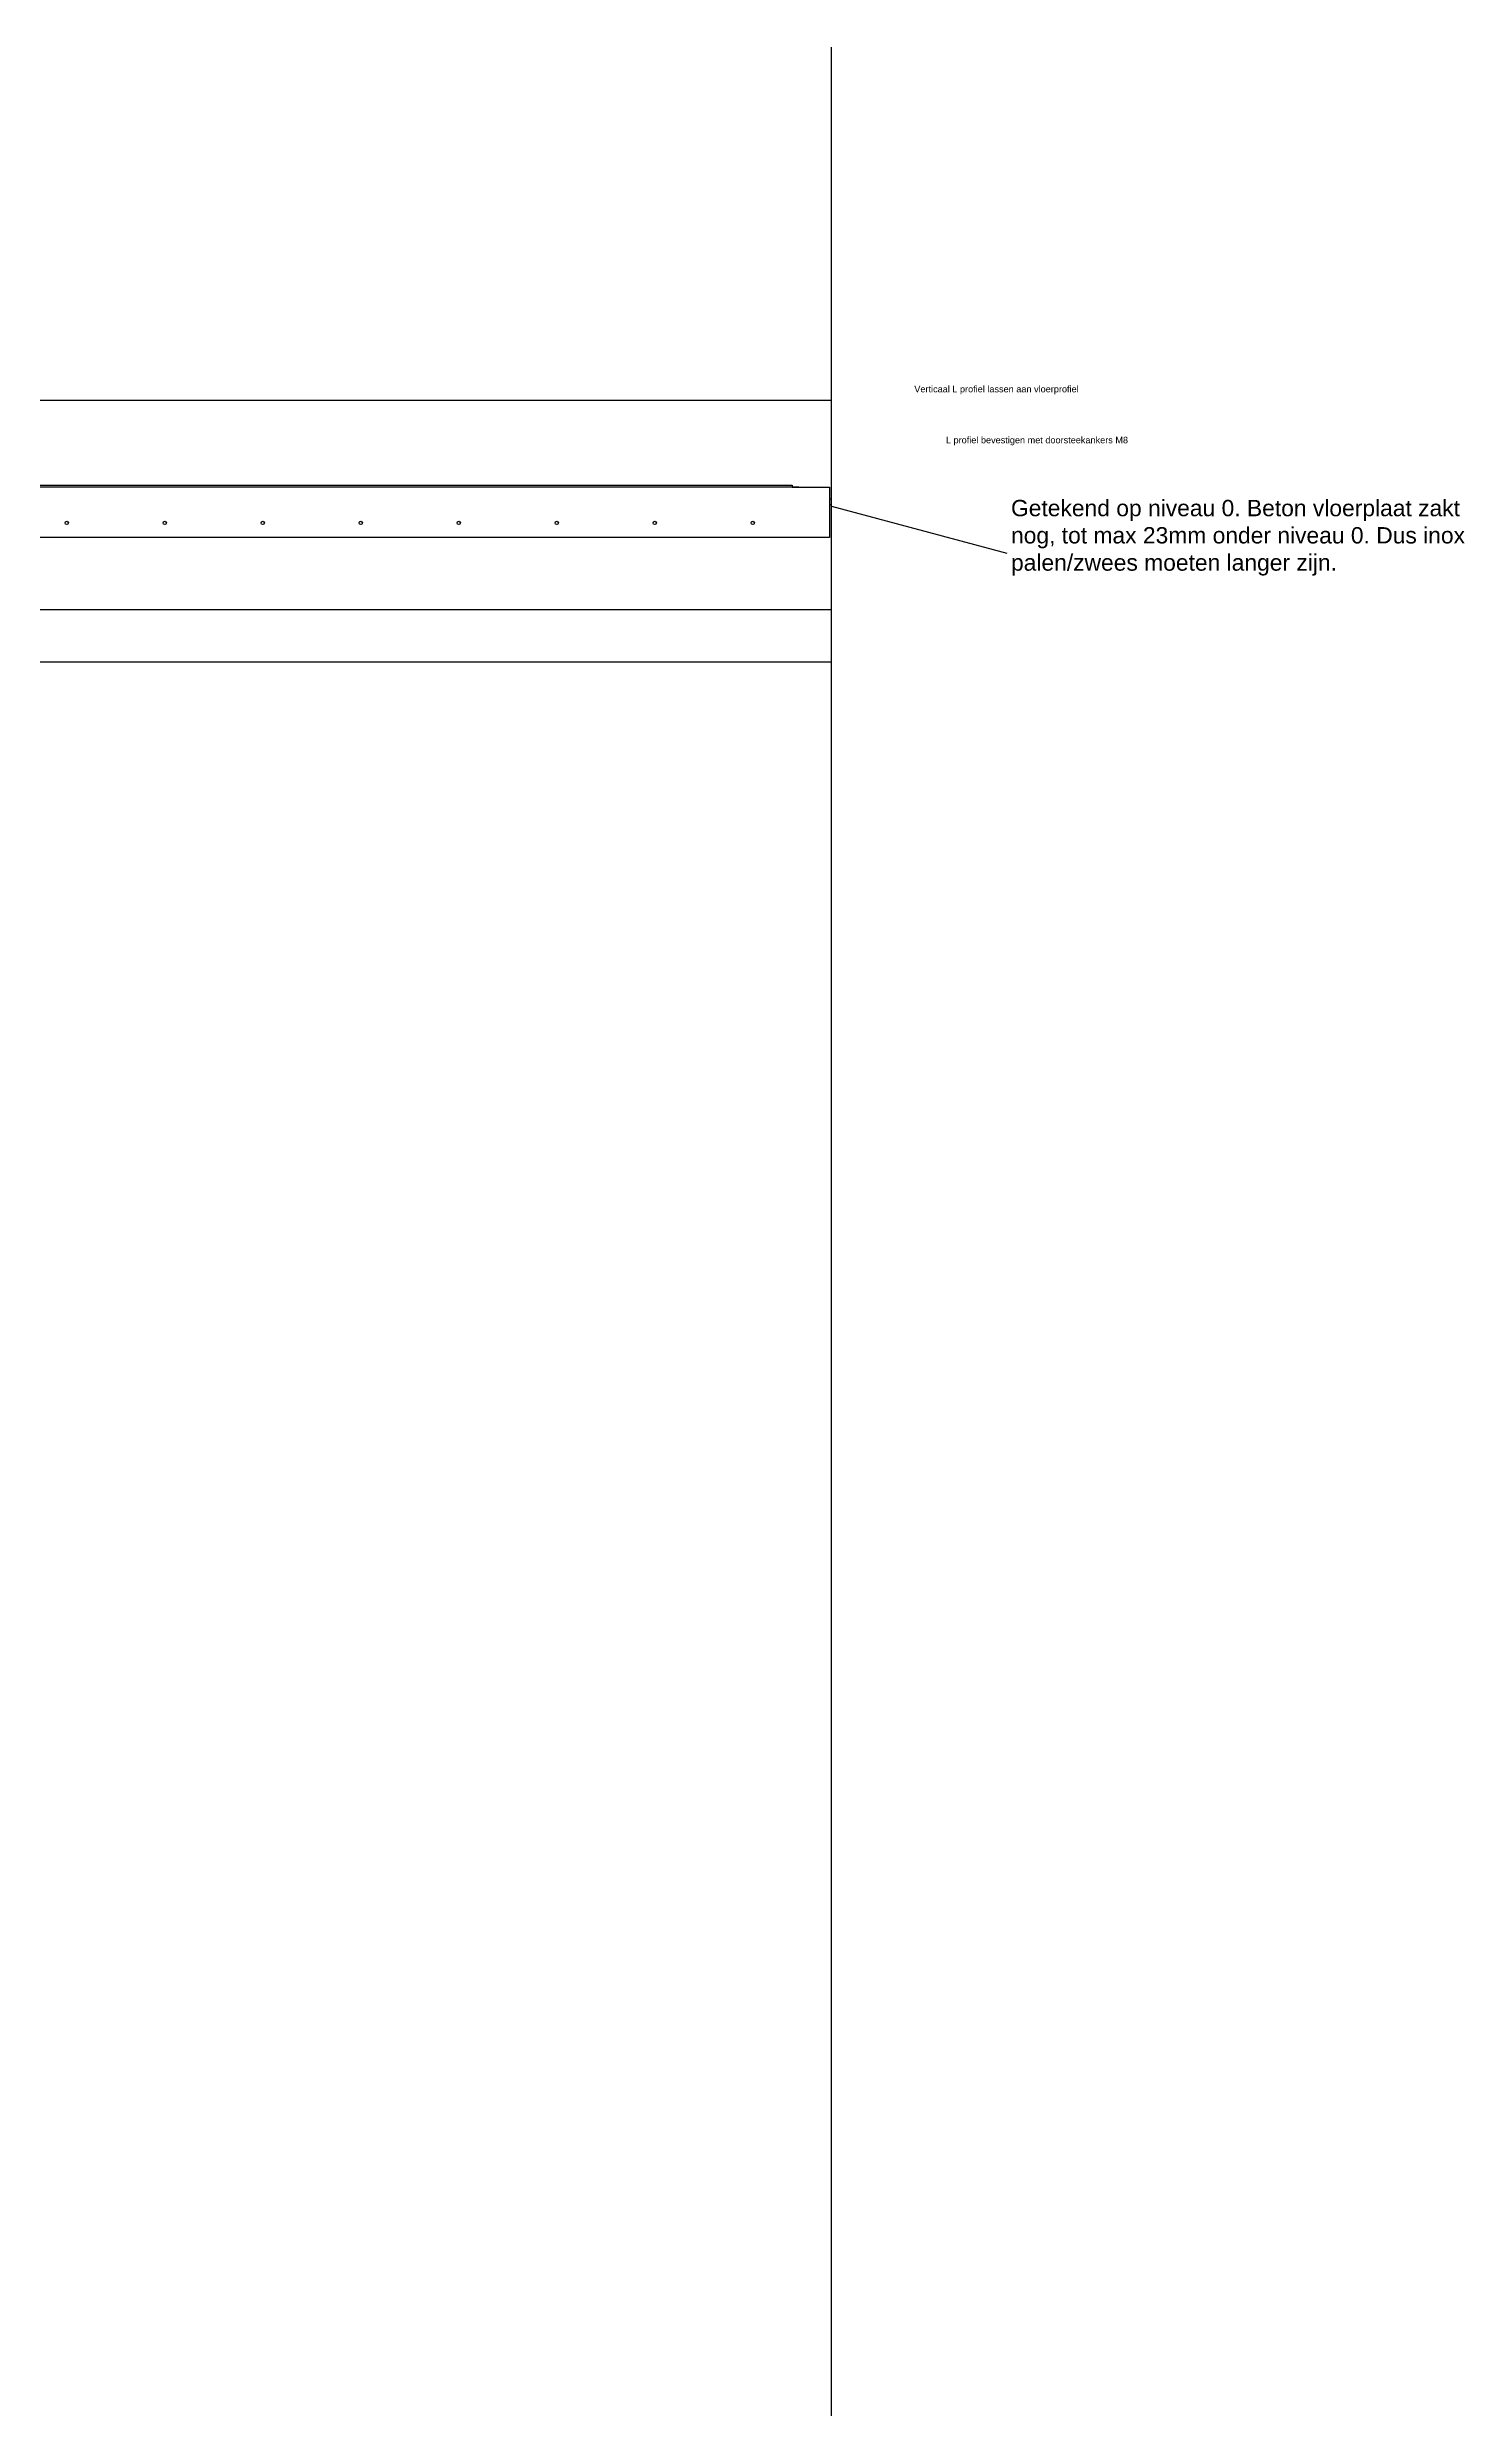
# Model space of a CAD drawing. Header units: millimetres. Extents: x -714 to 1525, y 184 to 1564.
# Drawn here: x 978.2 to 1195.2, y 980.2 to 1341.6 of the extents above; entities that cross this region are included whole.
import ezdxf

# ---------------------------------------------------------------- set-up
doc = ezdxf.new("R2010")
doc.units = ezdxf.units.MM
for name, color, linetype in [('Bestaande ruwbouw', 7, 'Continuous'), ('Staal', 20, 'Continuous'), ('Staal - L profielen verticaal', 20, 'Continuous'), ('Staal - vloerprofielen', 20, 'Continuous')]:
    doc.layers.add(name, color=color, linetype=linetype)
doc.layers.get('Staal - L profielen verticaal').off()
doc.layers.get('Staal - vloerprofielen').off()
doc.styles.get("Standard").update_dxf_attribs({"font": 'arial.ttf'})

# ---------------------------------------------------------------- blocks, each defined once
blk = doc.blocks.new('L profiel verticaal voor kopse zijde zijaanzicht')
for p, q in [((11.26, -0.3), (11.26, 0)), ((11.76, -0.3), (11.76, 0)), ((26.26, -0.3), (26.26, 0)), ((26.76, -0.3), (26.76, 0)), ((41.26, -0.3), (41.26, 0)), ((41.76, -0.3), (41.76, 0)), ((56.26, -0.3), (56.26, 0)), ((56.76, -0.3), (56.76, 0)), ((71.26, -0.3), (71.26, 0)), ((71.76, -0.3), (71.76, 0)), ((86.26, -0.3), (86.26, 0)), ((86.76, -0.3), (86.76, 0)), ((101.26, -0.3), (101.26, 0)), ((101.76, -0.3), (101.76, 0)), ((116.26, -0.3), (116.26, 0)), ((116.76, -0.3), (116.76, 0)), ((131.26, -0.3), (131.26, 0)), ((131.76, -0.3), (131.76, 0)), ((146.26, -0.3), (146.26, 0)), ((146.76, -0.3), (146.76, 0)), ((161.26, -0.3), (161.26, 0)), ((161.76, -0.3), (161.76, 0)), ((176.26, -0.3), (176.26, 0)), ((176.76, -0.3), (176.76, 0)), ((191.26, -0.3), (191.26, 0)), ((191.76, -0.3), (191.76, 0)), ((206.26, -0.3), (206.26, 0)), ((206.76, -0.3), (206.76, 0)), ((221.26, -0.3), (221.26, 0)), ((221.76, -0.3), (221.76, 0)), ((236.26, -0.3), (236.26, 0)), ((236.76, -0.3), (236.76, 0)), ((251.26, -0.3), (251.26, 0)), ((251.76, -0.3), (251.76, 0)), ((266.26, -0.3), (266.26, 0)), ((266.76, -0.3), (266.76, 0)), ((9, -0.3), (0, -0.3))]:
    blk.add_line(p, q)
at = {"layer": 'Staal'}
blk.add_lwpolyline([(273.4, -0.3), (9, -0.3), (9, 0), (272.4, 0), (272.4, -0.3), (273.4, -0.3), (278.1, -0.3), (278.1, -8), (0, -8), (0, -0.3)], dxfattribs=at)
for centre in [(11.37, -5.75), (26.37, -5.75), (41.37, -5.75), (56.37, -5.75), (71.37, -5.75), (86.37, -5.75), (101.37, -5.75), (116.37, -5.75), (131.37, -5.75), (146.37, -5.75), (161.37, -5.75), (176.37, -5.75), (191.37, -5.75), (206.37, -5.75), (221.37, -5.75), (236.37, -5.75), (251.37, -5.75), (266.37, -5.75)]:
    blk.add_circle(centre, 0.25, dxfattribs=at)
blk = doc.blocks.new('Vloerprofiel langse zijde - kops zicht')
at = {"layer": 'Staal'}
for p, q in [((-2.95, -4.7), (-2.95, -5)), ((-2.05, -4.7), (-2.05, -5))]:
    blk.add_line(p, q, dxfattribs=at)

msp = doc.modelspace()

# ---------------------------------------------------------------- linework, layer by layer
at = {"layer": 'Bestaande ruwbouw'}
for p, q in [((1098.25, 502.58), (1098.25, 1341.59)), ((1098.25, 1287.54), (768.25, 1287.54)), ((1098.25, 1271.34), (1125.08, 1264.18)), ((781.25, 1255.54), (1098.25, 1255.54)), ((779.85, 1247.54), (1098.25, 1247.54))]:
    msp.add_line(p, q, dxfattribs=at)

# ---------------------------------------------------------------- block references
at = {"layer": 'Staal - L profielen verticaal', "rotation": 90}
msp.add_blockref('Vloerprofiel langse zijde - kops zicht', (1093.25, 1274.54), dxfattribs=at)
at = {"layer": 'Staal - vloerprofielen'}
msp.add_blockref('L profiel verticaal voor kopse zijde zijaanzicht', (819.85, 1274.54), dxfattribs=at)

# ---------------------------------------------------------------- texts
at = {"layer": 'Bestaande ruwbouw', "insert": (1125.74, 1272.31), "char_height": 2.5, "attachment_point": 1}
msp.add_mtext_dynamic_manual_height_columns('Getekend op niveau 0. Beton vloerplaat zakt nog, tot max 23mm onder niveau 0. Dus inox palen/zwees moeten langer zijn.', width=75.5911, gutter_width=12.5, heights=[0], dxfattribs=at)
at = {"layer": 'Staal', "char_height": 1, "attachment_point": 1}
for s, insert in [('Verticaal L profiel lassen aan vloerprofiel', (1110.94, 1289.77)), ('L profiel bevestigen met doorsteekankers M8', (1115.78, 1281.97))]:
    msp.add_mtext_dynamic_manual_height_columns(s, width=30.5203, gutter_width=12.5, heights=[8.38], dxfattribs=dict(at, insert=insert))

doc.saveas('drawing.dxf')
